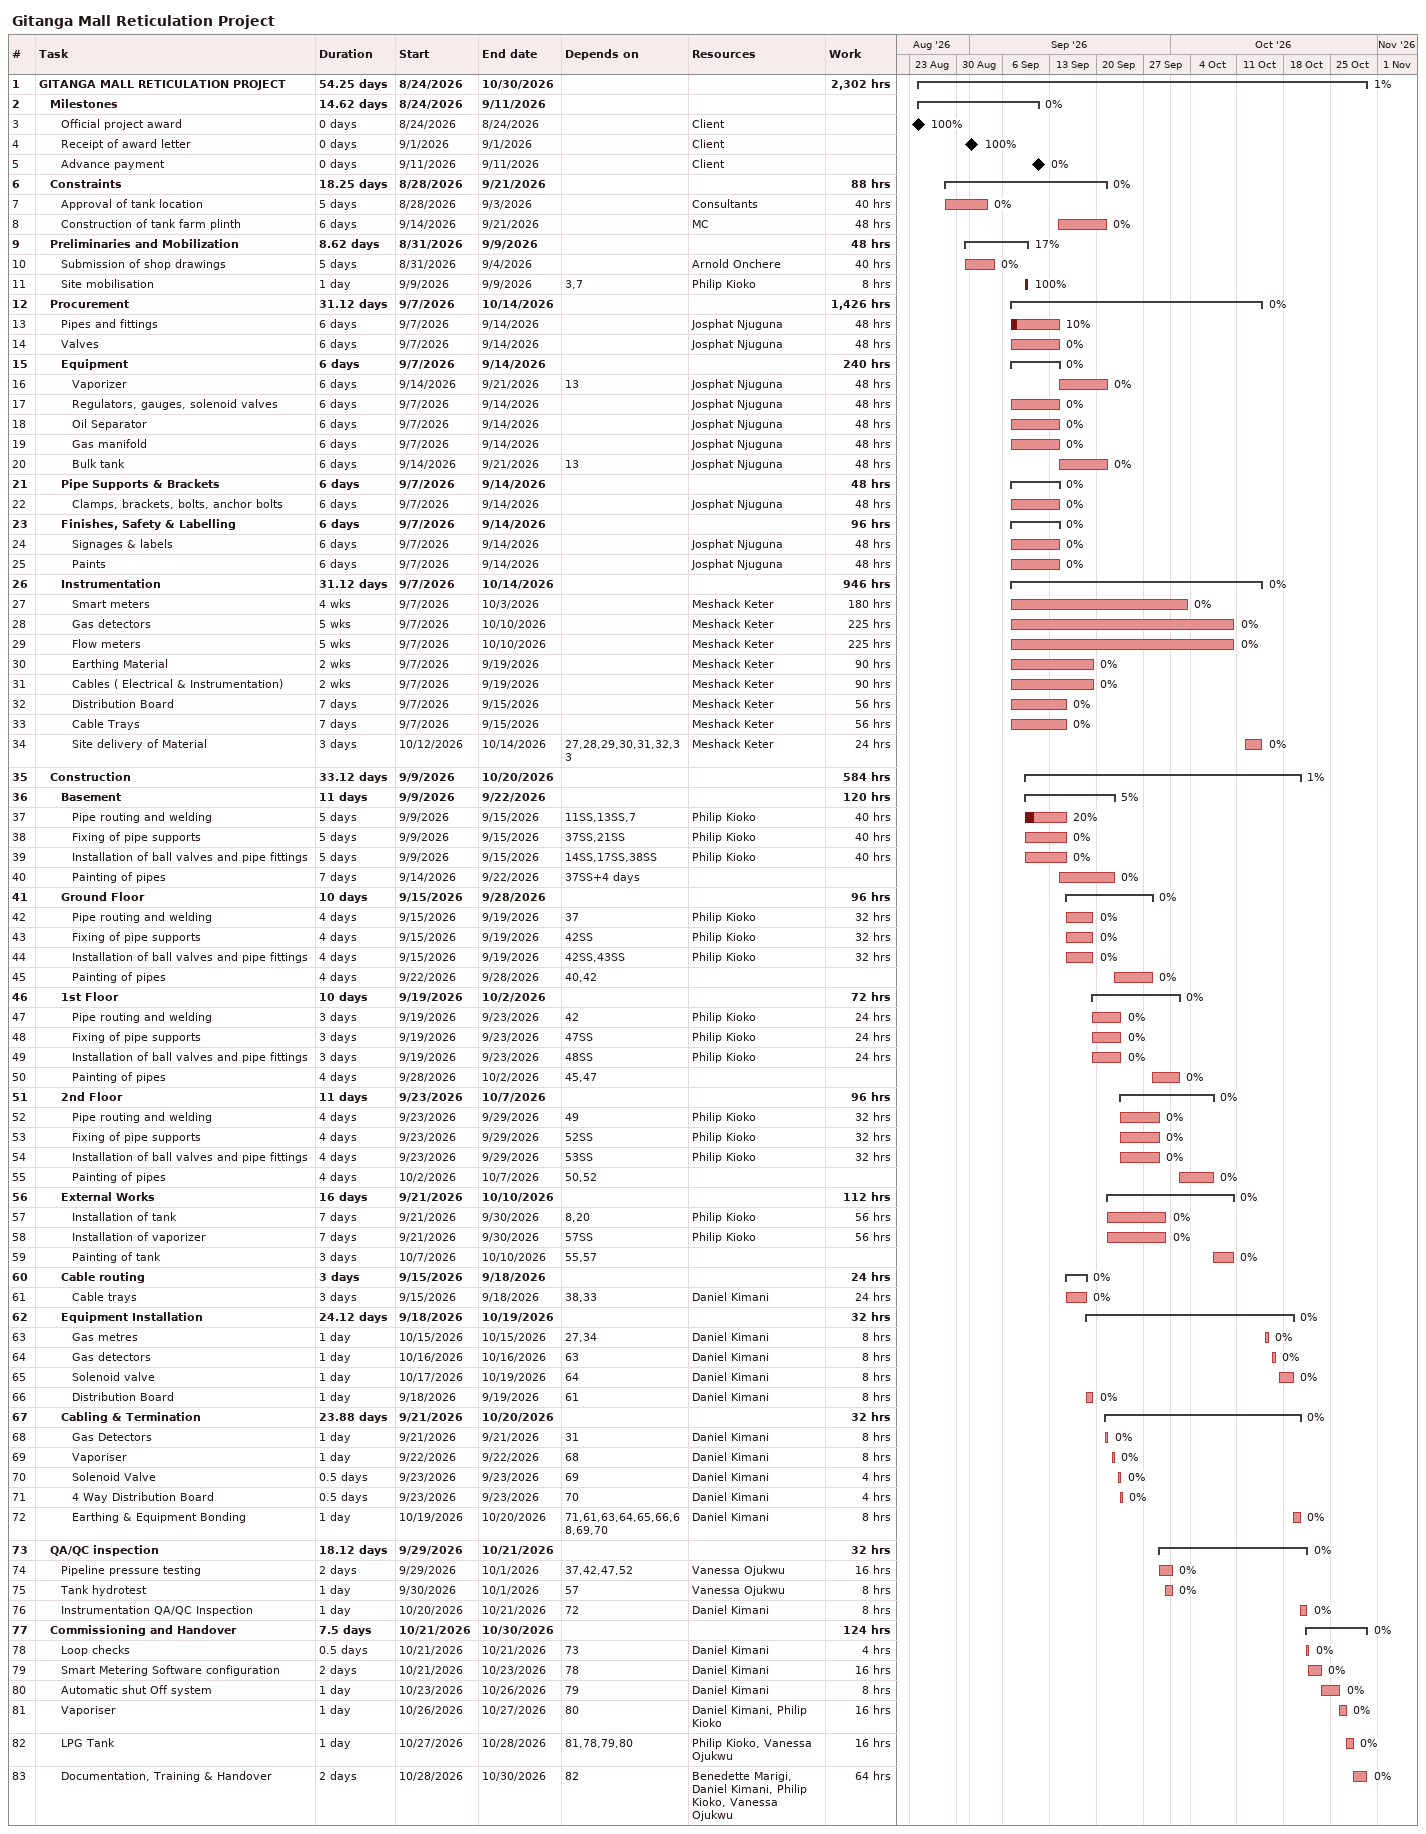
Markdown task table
Gitanga Mall Reticulation Project

| ID | Level | Task | Duration | Start | Finish | Predecessors | Resources | % complete | Work (h) |
|---|---|---|---|---|---|---|---|---|---|
| 1 | 1 | **GITANGA MALL RETICULATION PROJECT** | 54.25d | 2026-08-24 | 2026-10-30 |  |  | 1 | 2302 |
| 2 | 2 | **Milestones** | 14.62d | 2026-08-24 | 2026-09-11 |  |  | 0 |  |
| 3 | 3 | Official project award | 0d | 2026-08-24 | 2026-08-24 |  | Client | 100 |  |
| 4 | 3 | Receipt of award letter | 0d | 2026-09-01 | 2026-09-01 |  | Client | 100 |  |
| 5 | 3 | Advance payment | 0d | 2026-09-11 | 2026-09-11 |  | Client | 0 |  |
| 6 | 2 | **Constraints** | 18.25d | 2026-08-28 | 2026-09-21 |  |  | 0 | 88 |
| 7 | 3 | Approval of tank location | 5d | 2026-08-28 | 2026-09-03 |  | Consultants | 0 | 40 |
| 8 | 3 | Construction of tank farm plinth | 6d | 2026-09-14 | 2026-09-21 |  | MC | 0 | 48 |
| 9 | 2 | **Preliminaries and Mobilization** | 8.62d | 2026-08-31 | 2026-09-09 |  |  | 17 | 48 |
| 10 | 3 | Submission of shop drawings | 5d | 2026-08-31 | 2026-09-04 |  | Arnold Onchere | 0 | 40 |
| 11 | 3 | Site mobilisation | 1d | 2026-09-09 | 2026-09-09 | 3, 7 | Philip Kioko | 100 | 8 |
| 12 | 2 | **Procurement** | 31.12d | 2026-09-07 | 2026-10-14 |  |  | 0 | 1426 |
| 13 | 3 | Pipes and fittings | 6d | 2026-09-07 | 2026-09-14 |  | Josphat Njuguna | 10 | 48 |
| 14 | 3 | Valves | 6d | 2026-09-07 | 2026-09-14 |  | Josphat Njuguna | 0 | 48 |
| 15 | 3 | **Equipment** | 6d | 2026-09-07 | 2026-09-14 |  |  | 0 | 240 |
| 16 | 4 | Vaporizer | 6d | 2026-09-14 | 2026-09-21 | 13 | Josphat Njuguna | 0 | 48 |
| 17 | 4 | Regulators, gauges, solenoid valves | 6d | 2026-09-07 | 2026-09-14 |  | Josphat Njuguna | 0 | 48 |
| 18 | 4 | Oil Separator | 6d | 2026-09-07 | 2026-09-14 |  | Josphat Njuguna | 0 | 48 |
| 19 | 4 | Gas manifold | 6d | 2026-09-07 | 2026-09-14 |  | Josphat Njuguna | 0 | 48 |
| 20 | 4 | Bulk tank | 6d | 2026-09-14 | 2026-09-21 | 13 | Josphat Njuguna | 0 | 48 |
| 21 | 3 | **Pipe Supports & Brackets** | 6d | 2026-09-07 | 2026-09-14 |  |  | 0 | 48 |
| 22 | 4 | Clamps, brackets, bolts, anchor bolts | 6d | 2026-09-07 | 2026-09-14 |  | Josphat Njuguna | 0 | 48 |
| 23 | 3 | **Finishes, Safety & Labelling** | 6d | 2026-09-07 | 2026-09-14 |  |  | 0 | 96 |
| 24 | 4 | Signages & labels | 6d | 2026-09-07 | 2026-09-14 |  | Josphat Njuguna | 0 | 48 |
| 25 | 4 | Paints | 6d | 2026-09-07 | 2026-09-14 |  | Josphat Njuguna | 0 | 48 |
| 26 | 3 | **Instrumentation** | 31.12d | 2026-09-07 | 2026-10-14 |  |  | 0 | 946 |
| 27 | 4 | Smart meters | 4w | 2026-09-07 | 2026-10-03 |  | Meshack Keter | 0 | 180 |
| 28 | 4 | Gas detectors | 5w | 2026-09-07 | 2026-10-10 |  | Meshack Keter | 0 | 225 |
| 29 | 4 | Flow meters | 5w | 2026-09-07 | 2026-10-10 |  | Meshack Keter | 0 | 225 |
| 30 | 4 | Earthing Material | 2w | 2026-09-07 | 2026-09-19 |  | Meshack Keter | 0 | 90 |
| 31 | 4 | Cables ( Electrical & Instrumentation) | 2w | 2026-09-07 | 2026-09-19 |  | Meshack Keter | 0 | 90 |
| 32 | 4 | Distribution Board | 7d | 2026-09-07 | 2026-09-15 |  | Meshack Keter | 0 | 56 |
| 33 | 4 | Cable Trays | 7d | 2026-09-07 | 2026-09-15 |  | Meshack Keter | 0 | 56 |
| 34 | 4 | Site delivery of Material | 3d | 2026-10-12 | 2026-10-14 | 27, 28, 29, 30, 31, 32, 33 | Meshack Keter | 0 | 24 |
| 35 | 2 | **Construction** | 33.12d | 2026-09-09 | 2026-10-20 |  |  | 1 | 584 |
| 36 | 3 | **Basement** | 11d | 2026-09-09 | 2026-09-22 |  |  | 5 | 120 |
| 37 | 4 | Pipe routing and welding | 5d | 2026-09-09 | 2026-09-15 | 11SS, 13SS, 7 | Philip Kioko | 20 | 40 |
| 38 | 4 | Fixing of pipe supports | 5d | 2026-09-09 | 2026-09-15 | 37SS, 21SS | Philip Kioko | 0 | 40 |
| 39 | 4 | Installation of ball valves and pipe fittings | 5d | 2026-09-09 | 2026-09-15 | 14SS, 17SS, 38SS | Philip Kioko | 0 | 40 |
| 40 | 4 | Painting of pipes | 7d | 2026-09-14 | 2026-09-22 | 37SS+4d |  | 0 |  |
| 41 | 3 | **Ground Floor** | 10d | 2026-09-15 | 2026-09-28 |  |  | 0 | 96 |
| 42 | 4 | Pipe routing and welding | 4d | 2026-09-15 | 2026-09-19 | 37 | Philip Kioko | 0 | 32 |
| 43 | 4 | Fixing of pipe supports | 4d | 2026-09-15 | 2026-09-19 | 42SS | Philip Kioko | 0 | 32 |
| 44 | 4 | Installation of ball valves and pipe fittings | 4d | 2026-09-15 | 2026-09-19 | 42SS, 43SS | Philip Kioko | 0 | 32 |
| 45 | 4 | Painting of pipes | 4d | 2026-09-22 | 2026-09-28 | 40, 42 |  | 0 |  |
| 46 | 3 | **1st Floor** | 10d | 2026-09-19 | 2026-10-02 |  |  | 0 | 72 |
| 47 | 4 | Pipe routing and welding | 3d | 2026-09-19 | 2026-09-23 | 42 | Philip Kioko | 0 | 24 |
| 48 | 4 | Fixing of pipe supports | 3d | 2026-09-19 | 2026-09-23 | 47SS | Philip Kioko | 0 | 24 |
| 49 | 4 | Installation of ball valves and pipe fittings | 3d | 2026-09-19 | 2026-09-23 | 48SS | Philip Kioko | 0 | 24 |
| 50 | 4 | Painting of pipes | 4d | 2026-09-28 | 2026-10-02 | 45, 47 |  | 0 |  |
| 51 | 3 | **2nd Floor** | 11d | 2026-09-23 | 2026-10-07 |  |  | 0 | 96 |
| 52 | 4 | Pipe routing and welding | 4d | 2026-09-23 | 2026-09-29 | 49 | Philip Kioko | 0 | 32 |
| 53 | 4 | Fixing of pipe supports | 4d | 2026-09-23 | 2026-09-29 | 52SS | Philip Kioko | 0 | 32 |
| 54 | 4 | Installation of ball valves and pipe fittings | 4d | 2026-09-23 | 2026-09-29 | 53SS | Philip Kioko | 0 | 32 |
| 55 | 4 | Painting of pipes | 4d | 2026-10-02 | 2026-10-07 | 50, 52 |  | 0 |  |
| 56 | 3 | **External Works** | 16d | 2026-09-21 | 2026-10-10 |  |  | 0 | 112 |
| 57 | 4 | Installation of tank | 7d | 2026-09-21 | 2026-09-30 | 8, 20 | Philip Kioko | 0 | 56 |
| 58 | 4 | Installation of vaporizer | 7d | 2026-09-21 | 2026-09-30 | 57SS | Philip Kioko | 0 | 56 |
| 59 | 4 | Painting of tank | 3d | 2026-10-07 | 2026-10-10 | 55, 57 |  | 0 |  |
| 60 | 3 | **Cable routing** | 3d | 2026-09-15 | 2026-09-18 |  |  | 0 | 24 |
| 61 | 4 | Cable trays | 3d | 2026-09-15 | 2026-09-18 | 38, 33 | Daniel Kimani | 0 | 24 |
| 62 | 3 | **Equipment Installation** | 24.12d | 2026-09-18 | 2026-10-19 |  |  | 0 | 32 |
| 63 | 4 | Gas metres | 1d | 2026-10-15 | 2026-10-15 | 27, 34 | Daniel Kimani | 0 | 8 |
| 64 | 4 | Gas detectors | 1d | 2026-10-16 | 2026-10-16 | 63 | Daniel Kimani | 0 | 8 |
| 65 | 4 | Solenoid valve | 1d | 2026-10-17 | 2026-10-19 | 64 | Daniel Kimani | 0 | 8 |
| 66 | 4 | Distribution Board | 1d | 2026-09-18 | 2026-09-19 | 61 | Daniel Kimani | 0 | 8 |
| 67 | 3 | **Cabling & Termination** | 23.88d | 2026-09-21 | 2026-10-20 |  |  | 0 | 32 |
| 68 | 4 | Gas Detectors | 1d | 2026-09-21 | 2026-09-21 | 31 | Daniel Kimani | 0 | 8 |
| 69 | 4 | Vaporiser | 1d | 2026-09-22 | 2026-09-22 | 68 | Daniel Kimani | 0 | 8 |
| 70 | 4 | Solenoid Valve | 0.5d | 2026-09-23 | 2026-09-23 | 69 | Daniel Kimani | 0 | 4 |
| 71 | 4 | 4 Way Distribution Board | 0.5d | 2026-09-23 | 2026-09-23 | 70 | Daniel Kimani | 0 | 4 |
| 72 | 4 | Earthing & Equipment Bonding | 1d | 2026-10-19 | 2026-10-20 | 71, 61, 63, 64, 65, 66, 68, 69, 70 | Daniel Kimani | 0 | 8 |
| 73 | 2 | **QA/QC inspection** | 18.12d | 2026-09-29 | 2026-10-21 |  |  | 0 | 32 |
| 74 | 3 | Pipeline pressure testing | 2d | 2026-09-29 | 2026-10-01 | 37, 42, 47, 52 | Vanessa Ojukwu | 0 | 16 |
| 75 | 3 | Tank hydrotest | 1d | 2026-09-30 | 2026-10-01 | 57 | Vanessa Ojukwu | 0 | 8 |
| 76 | 3 | Instrumentation QA/QC Inspection | 1d | 2026-10-20 | 2026-10-21 | 72 | Daniel Kimani | 0 | 8 |
| 77 | 2 | **Commissioning and Handover** | 7.5d | 2026-10-21 | 2026-10-30 |  |  | 0 | 124 |
| 78 | 3 | Loop checks | 0.5d | 2026-10-21 | 2026-10-21 | 73 | Daniel Kimani | 0 | 4 |
| 79 | 3 | Smart Metering Software configuration | 2d | 2026-10-21 | 2026-10-23 | 78 | Daniel Kimani | 0 | 16 |
| 80 | 3 | Automatic shut Off system | 1d | 2026-10-23 | 2026-10-26 | 79 | Daniel Kimani | 0 | 8 |
| 81 | 3 | Vaporiser | 1d | 2026-10-26 | 2026-10-27 | 80 | Daniel Kimani, Philip Kioko | 0 | 16 |
| 82 | 3 | LPG Tank | 1d | 2026-10-27 | 2026-10-28 | 81, 78, 79, 80 | Philip Kioko, Vanessa Ojukwu | 0 | 16 |
| 83 | 3 | Documentation, Training & Handover | 2d | 2026-10-28 | 2026-10-30 | 82 | Benedette Marigi, Daniel Kimani, Philip Kioko, Vanessa Ojukwu | 0 | 64 |
